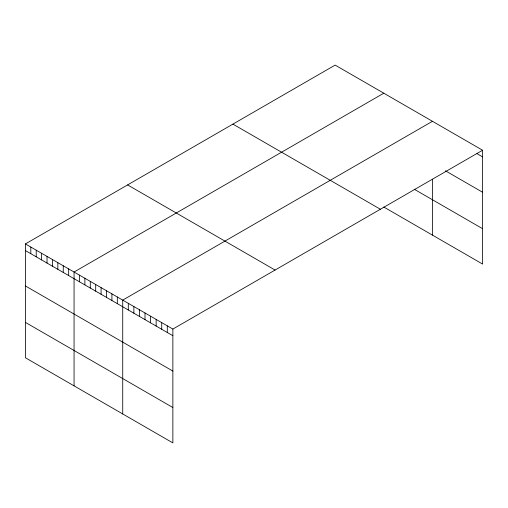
<?xml version="1.0" encoding="UTF-8"?>
<svg xmlns="http://www.w3.org/2000/svg" width="508" height="508" viewBox="0 0 508 508"><rect width="100%" height="100%" fill="white"/><g stroke="black" fill="none" stroke-linecap="round" stroke-linejoin="round"><path stroke-width="0.76" d="M25.4 243.929L172.866 329.063L172.866 442.9L25.4 357.759L25.4 243.929L335.134 65.1L482.6 150.241L482.6 264.071L383.8 207.029M383.8 93.199L74.066 272.021L74.066 385.851M432.46 121.291L122.726 300.12L122.726 413.95M172.866 329.063L482.6 150.241M477.031 153.67L482.6 156.889M445.459 170.815L482.6 192.259M414.21 189.217L482.6 228.702M232.924 124.117L380.39 209.252M127.61 184.912L275.076 270.053M25.4 250.577L172.866 335.712M25.4 285.947L172.866 371.081M25.4 322.389L172.866 407.524M432.46 179.254L432.46 235.128M167.297 325.85L167.297 332.499M161.722 322.631L161.722 329.279M156.153 319.418L156.153 326.066M150.584 316.198L150.584 322.847M145.009 312.985L145.009 319.634M139.44 309.766L139.44 316.414M133.871 306.553L133.871 313.201M128.295 303.333L128.295 309.982M117.323 296.996L117.323 303.644M111.912 293.872L111.912 300.52M106.509 290.754L106.509 297.402M101.098 287.63L101.098 294.278M95.694 284.512L95.694 291.154M90.284 281.388L90.284 288.036M84.88 278.263L84.88 284.912M79.47 275.146L79.47 281.794M68.656 268.903L68.656 275.546M63.252 265.779L63.252 272.428M57.842 262.655L57.842 269.304M52.438 259.537L52.438 266.186M47.028 256.413L47.028 263.061M41.624 253.289L41.624 259.937M36.214 250.171L36.214 256.819M30.81 247.047L30.81 253.695"/></g></svg>
